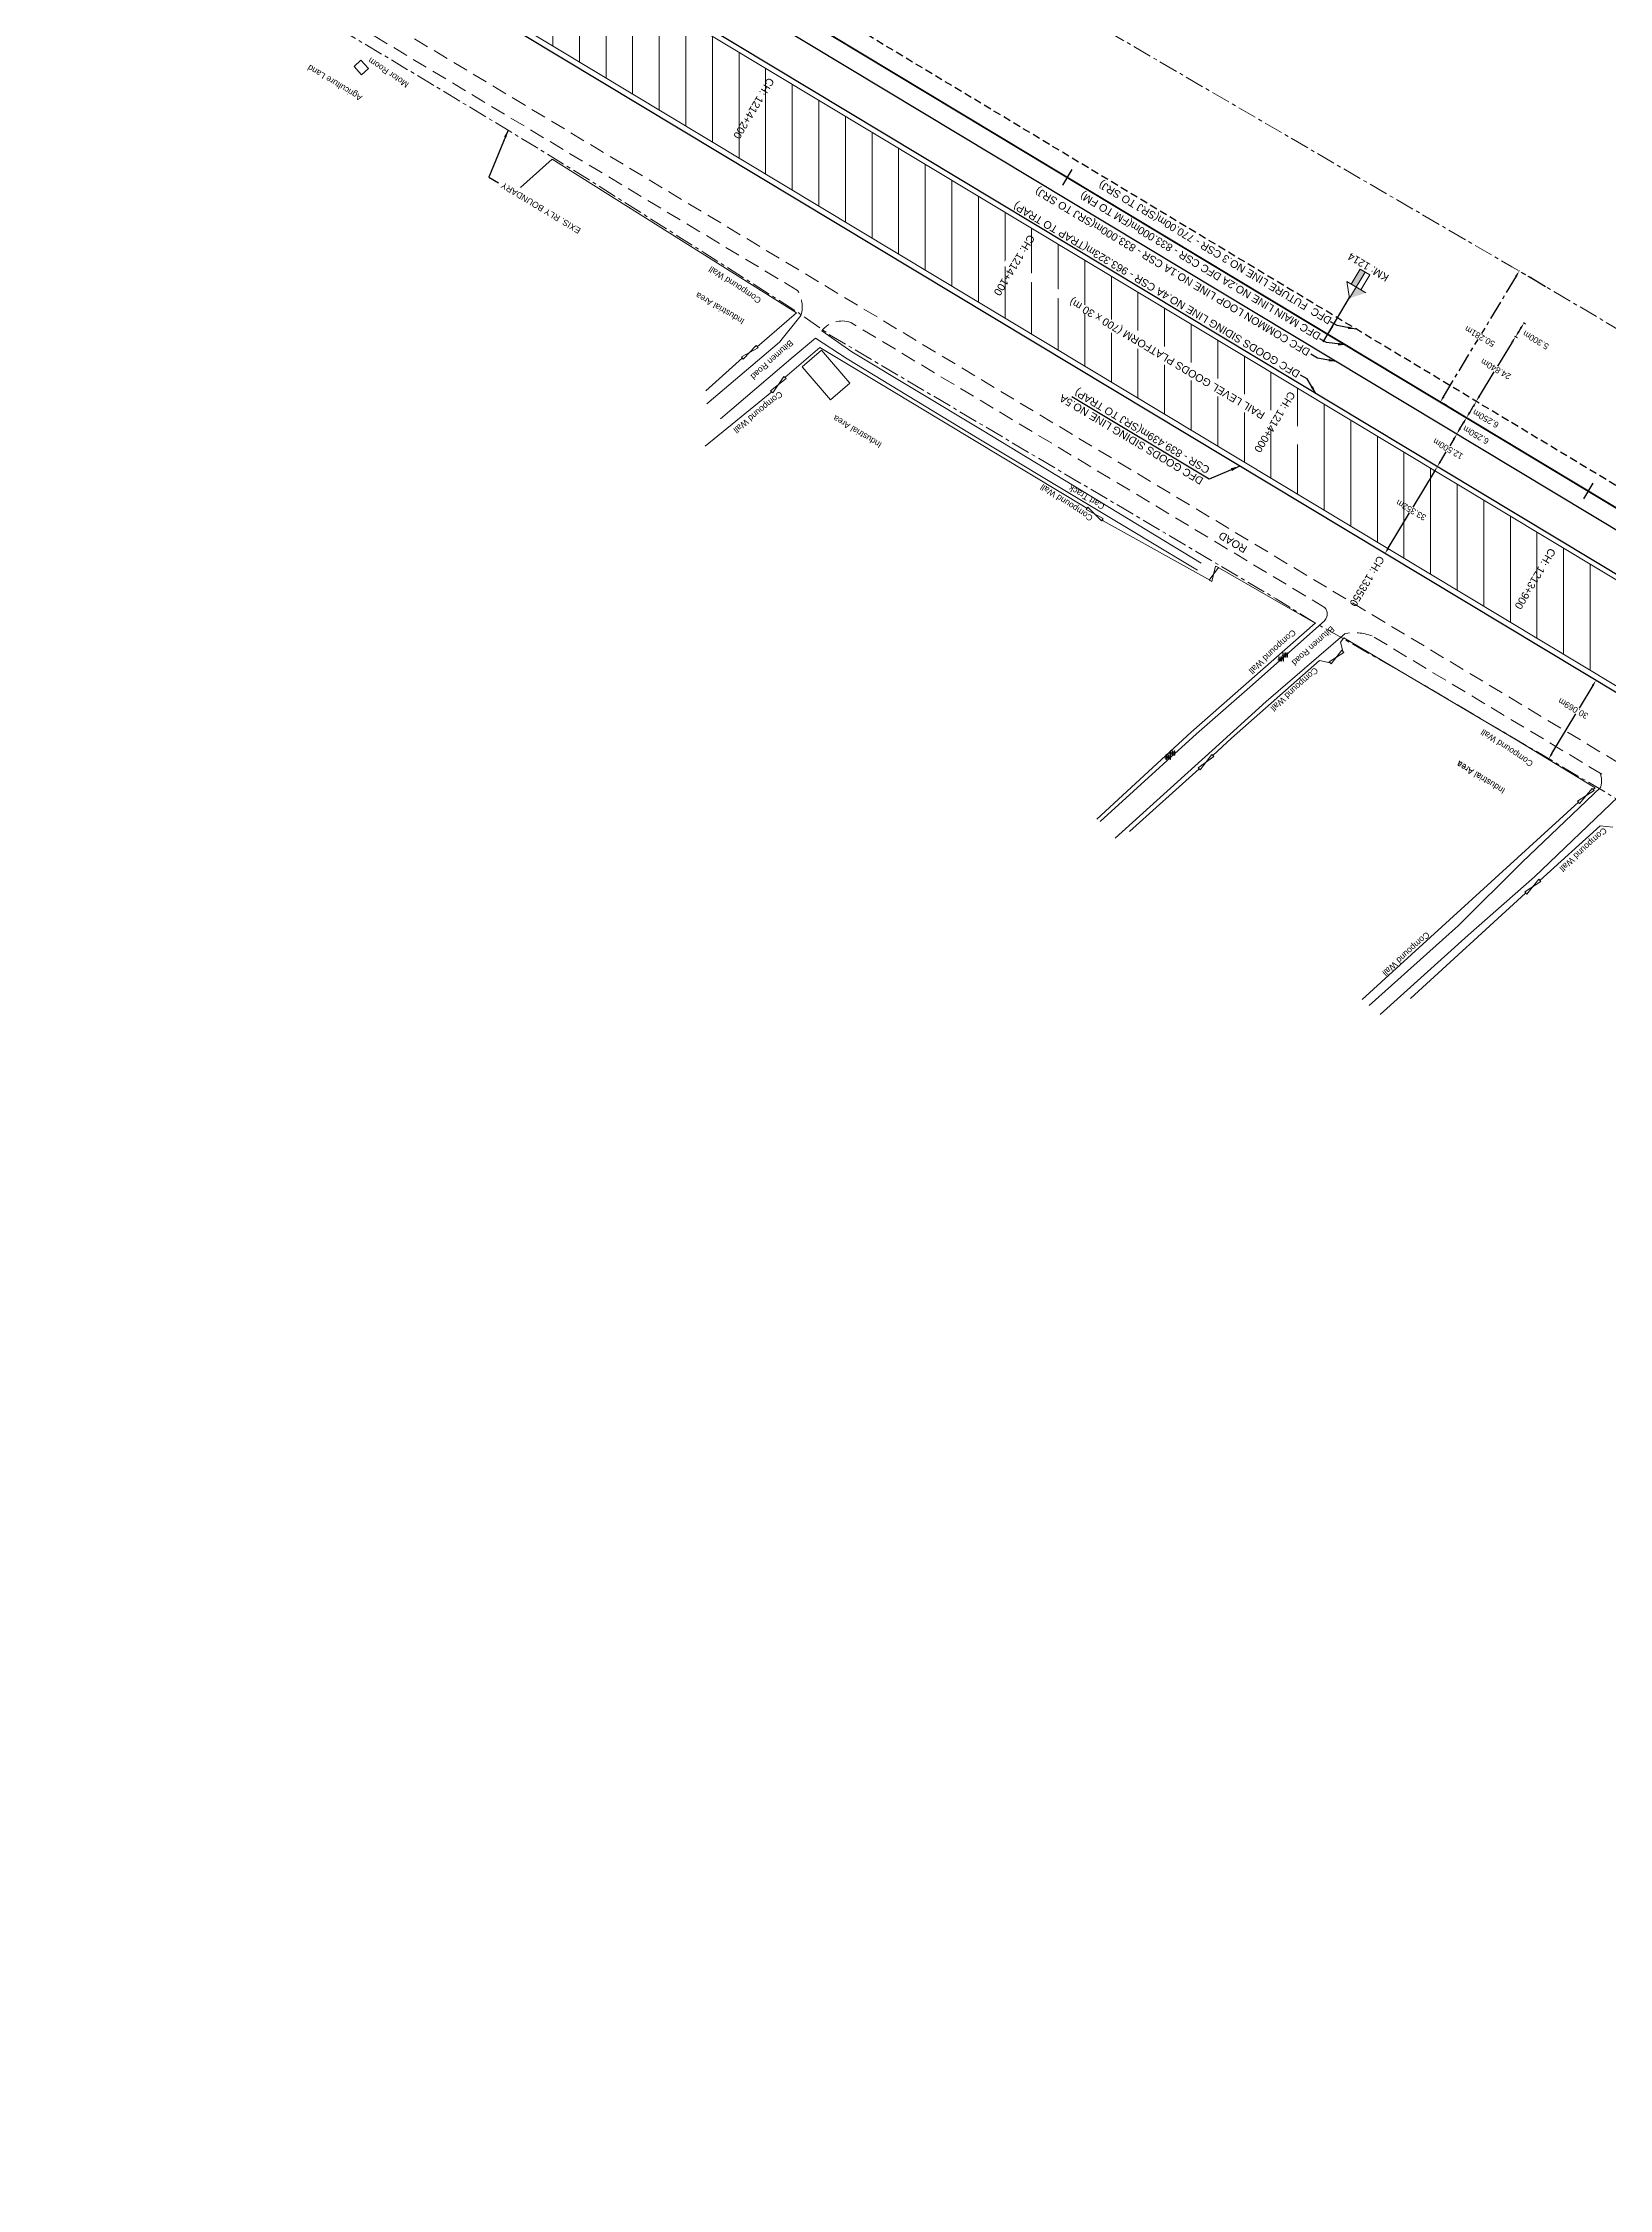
# Model space of a CAD drawing. Header units: metres. Extents: x 622835 to 629437, y 3390046 to 3394575.
# Drawn here: x 625335 to 625850, y 3392277 to 3392983 of the extents above; entities that cross this region are included whole.
import ezdxf
from ezdxf.enums import TextEntityAlignment as Align

# ---------------------------------------------------------------- set-up
doc = ezdxf.new("R2010")
doc.units = ezdxf.units.M
doc.header["$LTSCALE"] = 2
doc.header["$MEASUREMENT"] = 0
doc.header["$PDMODE"] = 35
doc.header["$PDSIZE"] = 5
for name, pattern in [('CENTER', [2, 1.25, -0.25, 0.25, -0.25]), ('CENTER2', [1.125, 0.75, -0.125, 0.125, -0.125]), ('DASHED', [0.75, 0.5, -0.25]), ('HIDDEN', [0.375, 0.25, -0.125])]:
    doc.linetypes.add(name, pattern=pattern)
doc.layers.get('Defpoints').update_dxf_attribs({"color": 5, "lineweight": 0})
for name, color, linetype, lineweight in [('Boundary Dim', 10, 'Continuous', 13), ('C-ALIG-DG-LINE', 1, 'CENTER2', 70), ('C-ALIG-LABL-DG', 1, 'Continuous', 25), ('Cart Track', 250, 'Continuous', 0), ('Commercial Building Pucca', 7, 'Continuous', 13), ('Commercial Building Semipucca', 7, 'Continuous', 13), ('Compound Wall', 7, 'Continuous', 13), ('Gate', 7, 'Continuous', 13), ('IR Cut & Connection', 190, 'Continuous', 0), ('Km post', 1, 'Continuous', 13), ('NEW MANDI GOBINDGARH PLATFORM', 1, 'Continuous', 0), ('NEW MANDI GOBINDPUR LOOP LINES', 1, 'Continuous', 0), ('Proposed Chainage', 10, 'Continuous', 0), ('PROPOSED DFCC TRACK', 1, 'Continuous', 0), ('RLY BOUNDARY', 32, 'CENTER', 0), ('Side Details', 7, 'Continuous', 13), ('Subroad Edge', 7, 'Continuous', 0), ('Text', 7, 'Continuous', 0), ('Transformer', 7, 'Continuous', 13)]:
    doc.layers.add(name, color=color, linetype=linetype, lineweight=lineweight)
doc.layers.add('Dimension', color=10, linetype='Continuous')
doc.layers.add('PROPOSED ROADS', color=10, linetype='DASHED')
doc.styles.add('ARIAL', font='arial.ttf')
doc.styles.get("Standard").update_dxf_attribs({"font": 'arial.ttf'})
doc.styles.add('Style-Arial', font='arial.ttf')
doc.dimstyles.new('ISO-25', dxfattribs={"dimtxt": 2.5, "dimasz": 2.5, "dimexe": 1.25, "dimexo": 0.625, "dimtad": 1, "dimdec": 3, "dimtxsty": 'Standard', "dimcen": 2.5, "dimadec": 0, "dimazin": 0, "dimtfac": 1, "dimtdec": 3, "dimtmove": 0, "dimatfit": 3, "dimfxl": 1, "dimarcsym": 0})
doc.dimstyles.get("Standard").update_dxf_attribs({"dimtxt": 2.5, "dimasz": 2.5, "dimexe": 0.18, "dimexo": 0.0625, "dimgap": 0.09, "dimtad": 0, "dimtih": 1, "dimtoh": 1, "dimdec": 3, "dimzin": 0, "dimdsep": 46, "dimtxsty": 'Standard', "dimcen": 0.09, "dimaunit": 1, "dimadec": 4, "dimazin": 0, "dimtfac": 1, "dimtdec": 3, "dimtofl": 0, "dimtmove": 0, "dimatfit": 3, "dimfxl": 1, "dimtolj": 1, "dimtzin": 0, "dimarcsym": 0})
doc.dimstyles.new('Standard$0', dxfattribs={"dimscale": 15, "dimtxt": 0.18, "dimasz": 0.18, "dimexe": 0.18, "dimexo": 0.0625, "dimgap": 0.09, "dimtad": 1, "dimtih": 1, "dimtoh": 1, "dimzin": 0, "dimdsep": 46, "dimtxsty": 'Standard', "dimcen": -0.09, "dimclrd": 256, "dimclre": 256, "dimclrt": 256, "dimadec": 0, "dimazin": 0, "dimtfac": 1, "dimtofl": 0, "dimtmove": 0, "dimatfit": 3, "dimfxl": 1, "dimtolj": 1, "dimtzin": 0, "dimlwd": -1, "dimlwe": -1, "dimarcsym": 0})

# ---------------------------------------------------------------- blocks, each defined once
blk = doc.blocks.new('*D559')
at = {"layer": 'Defpoints', "color": 0, "ltscale": 2.5, "transparency": 16777216}
for p in [(625793.59, 3392843.7), (625793.59, 3392843.7), (625776.38, 3392815.13)]:
    blk.add_point(p, dxfattribs=at)
at = {"layer": 'Dimension', "color": 0, "lineweight": -2, "ltscale": 2.5, "transparency": 16777216}
for p, q in [((625792.55, 3392841.99), (625785.56, 3392830.37)), ((625793.64, 3392843.67), (625793.74, 3392843.61)), ((625777.42, 3392816.84), (625784.41, 3392828.46)), ((625776.44, 3392815.09), (625776.54, 3392815.03))]:
    blk.add_line(p, q, dxfattribs=at)
at = {"layer": 'Dimension', "color": 0, "ltscale": 2.5, "transparency": 16777216}
for points in [[(625792.27, 3392842.16), (625792.84, 3392841.81), (625793.59, 3392843.7)], [(625777.13, 3392817.01), (625777.7, 3392816.67), (625776.38, 3392815.13)]]:
    blk.add_solid(points, dxfattribs=at)
at = {"layer": 'Dimension', "color": 0, "lineweight": 0, "ltscale": 2.5, "transparency": 16777216, "insert": (625784.98, 3392829.41), "char_height": 2, "attachment_point": 5, "rotation": 150}
blk.add_mtext('\\A1;33.352m', dxfattribs=at)
blk = doc.blocks.new('*D560')
at = {"layer": 'Defpoints', "color": 0, "ltscale": 2.5, "transparency": 16777216}
for p in [(625800.02, 3392854.42), (625800.03, 3392854.41), (625793.59, 3392843.7)]:
    blk.add_point(p, dxfattribs=at)
at = {"layer": 'Dimension', "color": 0, "lineweight": -2, "ltscale": 2.5, "transparency": 16777216}
for p, q in [((625799.98, 3392854.44), (625799.87, 3392854.51)), ((625794.61, 3392845.42), (625796.53, 3392848.61)), ((625798.99, 3392852.7), (625797.67, 3392850.52)), ((625793.53, 3392843.73), (625793.42, 3392843.8))]:
    blk.add_line(p, q, dxfattribs=at)
at = {"layer": 'Dimension', "color": 0, "ltscale": 2.5, "transparency": 16777216}
for points in [[(625798.7, 3392852.87), (625799.27, 3392852.53), (625800.02, 3392854.42)], [(625794.32, 3392845.59), (625794.89, 3392845.25), (625793.57, 3392843.71)]]:
    blk.add_solid(points, dxfattribs=at)
at = {"layer": 'Dimension', "color": 0, "lineweight": 0, "ltscale": 2.5, "transparency": 16777216, "insert": (625797.1, 3392849.57), "char_height": 2, "attachment_point": 5, "rotation": 150}
blk.add_mtext('\\A1;12.500m', dxfattribs=at)
blk = doc.blocks.new('*D561')
at = {"layer": 'Defpoints', "color": 0, "ltscale": 2.5, "transparency": 16777216}
for p in [(625803.2, 3392859.8), (625800.03, 3392854.41), (625803.26, 3392859.76)]:
    blk.add_point(p, dxfattribs=at)
at = {"layer": 'Dimension', "color": 0, "lineweight": -2, "ltscale": 2.5, "transparency": 16777216}
for p, q in [((625803.2, 3392859.8), (625803.04, 3392859.89)), ((625799.98, 3392854.44), (625799.82, 3392854.54)), ((625801.01, 3392856.16), (625802.17, 3392858.09))]:
    blk.add_line(p, q, dxfattribs=at)
at = {"layer": 'Dimension', "color": 0, "ltscale": 2.5, "transparency": 16777216}
for points in [[(625801.88, 3392858.26), (625802.45, 3392857.91), (625803.2, 3392859.8)], [(625800.72, 3392856.33), (625801.29, 3392855.99), (625799.98, 3392854.44)]]:
    blk.add_solid(points, dxfattribs=at)
at = {"layer": 'Dimension', "color": 0, "lineweight": 0, "ltscale": 2.5, "transparency": 16777216, "insert": (625806.28, 3392854.12), "char_height": 2, "attachment_point": 5, "rotation": 150}
blk.add_mtext('\\A1;6.250m', dxfattribs=at)
blk = doc.blocks.new('GT')
at = {"layer": 'Gate', "lineweight": 0}
for p, q in [((-0.5, -0.5), (-0.5, 0.5)), ((-0.5, 0.5), (0.5, -0.5)), ((0.5, 0.5), (0.5, -0.5))]:
    blk.add_line(p, q, dxfattribs=at)
at = {"layer": 'Gate', "lineweight": 0, "flags": 128}
blk.add_lwpolyline([(0.5, 0.5), (-0.5, -0.5)], dxfattribs=at)
blk = doc.blocks.new('TRF')
at = {"lineweight": 0, "extrusion": (0, 0, -1)}
blk.add_hatch(color=256, dxfattribs=at).paths.add_polyline_path([(0.18, -0.39), (-0.98, 0.09), (-0.22, -0.04), (-0.38, 0.42), (0.98, -0.29), (-0.02, 0.04)])
at = {"lineweight": 0}
for p, q in [((-0.69, 0.72), (-0.69, -0.72)), ((-0.52, 0.72), (-0.69, 0.72)), ((-0.52, -0.72), (-0.52, 0.72)), ((0, 0.72), (0, -0.72)), ((0.17, 0.72), (0, 0.72)), ((0.17, -0.72), (0.17, 0.72)), ((0.7, 0.72), (0.7, -0.72)), ((0.87, 0.72), (0.7, 0.72)), ((0.87, -0.72), (0.87, 0.72)), ((-0.69, -0.72), (-0.52, -0.72)), ((0, -0.72), (0.17, -0.72)), ((0.7, -0.72), (0.87, -0.72))]:
    blk.add_line(p, q, dxfattribs=at)
at = {"lineweight": 0, "flags": 128}
blk.add_lwpolyline([(0.22, -0.04), (0.38, 0.42), (-0.98, -0.29), (0.02, 0.04), (-0.18, -0.39), (0.98, 0.09), (0.22, -0.04)], close=True, dxfattribs=at)
blk = doc.blocks.new('*D576')
at = {"layer": 'Boundary Dim', "color": 0, "lineweight": -2, "transparency": 16777216}
for p, q in [((625844.72, 3392771.66), (625840.27, 3392764.26)), ((625846.21, 3392773.1), (625845.59, 3392773.47)), ((625831.28, 3392749.32), (625839.12, 3392762.35)), ((625830.71, 3392747.33), (625830.1, 3392747.7))]:
    blk.add_line(p, q, dxfattribs=at)
at = {"layer": 'Boundary Dim', "color": 0, "transparency": 16777216}
for points in [[(625844.43, 3392771.83), (625845, 3392771.49), (625845.75, 3392773.37)], [(625831, 3392749.49), (625831.57, 3392749.15), (625830.25, 3392747.6)]]:
    blk.add_solid(points, dxfattribs=at)
at = {"layer": 'Defpoints', "color": 0, "transparency": 16777216}
for p in [(625846.26, 3392773.06), (625830.25, 3392747.6), (625830.77, 3392747.3)]:
    blk.add_point(p, dxfattribs=at)
at = {"layer": 'Boundary Dim', "color": 0, "transparency": 16777216, "insert": (625838.27, 3392764.13), "char_height": 2, "attachment_point": 5, "rotation": 150}
blk.add_mtext('\\A1;30.069m', dxfattribs=at)
blk = doc.blocks.new('*D604')
at = {"layer": 'Defpoints', "color": 0, "ltscale": 2.5, "transparency": 16777216}
for p in [(625820.52, 3392908.06), (625829.19, 3392902.84), (625803.26, 3392859.76)]:
    blk.add_point(p, dxfattribs=at)
at = {"layer": 'RLY BOUNDARY', "color": 0, "lineweight": -2, "ltscale": 2.5, "transparency": 16777216}
for p, q in [((625819.49, 3392906.34), (625808.13, 3392887.47)), ((625829.13, 3392902.88), (625820.37, 3392908.15)), ((625795.62, 3392866.69), (625806.98, 3392885.57)), ((625803.2, 3392859.8), (625794.44, 3392865.07))]:
    blk.add_line(p, q, dxfattribs=at)
at = {"layer": 'RLY BOUNDARY', "color": 0, "ltscale": 2.5, "transparency": 16777216}
for points in [[(625819.21, 3392906.52), (625819.78, 3392906.17), (625820.52, 3392908.06)], [(625795.34, 3392866.87), (625795.91, 3392866.52), (625794.59, 3392864.98)]]:
    blk.add_solid(points, dxfattribs=at)
at = {"layer": 'RLY BOUNDARY', "color": 0, "lineweight": 0, "ltscale": 2.5, "transparency": 16777216, "insert": (625807.56, 3392886.52), "char_height": 2, "attachment_point": 5, "rotation": 150}
blk.add_mtext('\\A1;50.281m', dxfattribs=at)
blk = doc.blocks.new('*D479')
at = {"layer": 'Defpoints', "color": 0, "ltscale": 2.5, "transparency": 16777216}
for p in [(625822.06, 3392890.92), (625822.69, 3392890.54), (625819.96, 3392886)]:
    blk.add_point(p, dxfattribs=at)
at = {"layer": 'Dimension', "color": 0, "lineweight": -2, "ltscale": 2.5, "transparency": 16777216}
for p, q in [((625820.36, 3392888.09), (625821.03, 3392889.21)), ((625822.64, 3392890.57), (625821.9, 3392891.01)), ((625819.91, 3392886.03), (625819.17, 3392886.47))]:
    blk.add_line(p, q, dxfattribs=at)
at = {"layer": 'Dimension', "color": 0, "ltscale": 2.5, "transparency": 16777216}
for points in [[(625820.64, 3392887.92), (625820.07, 3392888.26), (625819.33, 3392886.38)], [(625821.31, 3392889.03), (625820.74, 3392889.38), (625822.06, 3392890.92)]]:
    blk.add_solid(points, dxfattribs=at)
at = {"layer": 'Dimension', "color": 0, "lineweight": 0, "ltscale": 2.5, "transparency": 16777216, "insert": (625825.98, 3392885.34), "char_height": 2, "attachment_point": 5, "rotation": 149.1236}
blk.add_mtext('\\A1;5.300m', dxfattribs=at)
blk = doc.blocks.new('*D544')
at = {"layer": 'Defpoints', "color": 0, "ltscale": 2.5, "transparency": 16777216}
for p in [(625819.27, 3392886.41), (625819.33, 3392886.38), (625806.43, 3392865.15)]:
    blk.add_point(p, dxfattribs=at)
at = {"layer": 'Dimension', "color": 0, "lineweight": -2, "ltscale": 2.5, "transparency": 16777216}
for p, q in [((625818.23, 3392884.7), (625813.4, 3392876.75)), ((625819.27, 3392886.41), (625819.12, 3392886.51)), ((625807.41, 3392866.89), (625812.24, 3392874.85)), ((625806.38, 3392865.18), (625806.22, 3392865.28))]:
    blk.add_line(p, q, dxfattribs=at)
at = {"layer": 'Dimension', "color": 0, "ltscale": 2.5, "transparency": 16777216}
for points in [[(625818.52, 3392884.53), (625817.95, 3392884.88), (625819.27, 3392886.41)], [(625807.7, 3392866.72), (625807.13, 3392867.07), (625806.37, 3392865.18)]]:
    blk.add_solid(points, dxfattribs=at)
at = {"layer": 'Dimension', "color": 0, "lineweight": 0, "ltscale": 2.5, "transparency": 16777216, "insert": (625812.82, 3392875.8), "char_height": 2, "attachment_point": 5, "rotation": 150.1236}
blk.add_mtext('\\A1;24.840m', dxfattribs=at)
blk = doc.blocks.new('*D511')
at = {"layer": 'Defpoints', "color": 0, "ltscale": 2.5, "transparency": 16777216}
for p in [(625806.42, 3392865.16), (625806.48, 3392865.12), (625803.26, 3392859.77)]:
    blk.add_point(p, dxfattribs=at)
at = {"layer": 'Dimension', "color": 0, "lineweight": -2, "ltscale": 2.5, "transparency": 16777216}
for p, q in [((625803.2, 3392859.8), (625803.05, 3392859.89)), ((625804.23, 3392861.51), (625805.39, 3392863.44)), ((625806.43, 3392865.15), (625806.27, 3392865.25))]:
    blk.add_line(p, q, dxfattribs=at)
at = {"layer": 'Dimension', "color": 0, "ltscale": 2.5, "transparency": 16777216}
for points in [[(625803.95, 3392861.69), (625804.52, 3392861.34), (625803.2, 3392859.8)], [(625805.11, 3392863.61), (625805.68, 3392863.27), (625806.42, 3392865.16)]]:
    blk.add_solid(points, dxfattribs=at)
at = {"layer": 'Dimension', "color": 0, "lineweight": 0, "ltscale": 2.5, "transparency": 16777216, "insert": (625809.51, 3392859.47), "char_height": 2, "attachment_point": 5, "rotation": 150}
blk.add_mtext('\\A1;6.250m', dxfattribs=at)
blk = doc.blocks.new('KM Post')
at = {"layer": 'Km post', "lineweight": 13}
h = blk.add_hatch(color=256, dxfattribs=at)
h.paths.add_polyline_path([(-0.11, -9.66), (1.51, -9.66), (1.51, -4.55), (-0.11, -4.55)])
h.paths.add_polyline_path([(-0.11, -4.55), (-0.11, -0.76), (-3.47, -4.55)])
for p, q in [((3.01, -4.55), (-3.47, -4.55)), ((-0.11, -9.66), (-0.11, -0.76)), ((3.01, -4.55), (-0.11, -0.76))]:
    blk.add_line(p, q, dxfattribs=at)
blk.add_lwpolyline([(1.51, -4.55), (1.51, -9.66), (-1.74, -9.66), (-1.74, -4.55)], dxfattribs=at)
blk = doc.blocks.new('Tick Hor')
blk.add_lwpolyline([(-0.5, 0), (0.5, 0)])

msp = doc.modelspace()

# ---------------------------------------------------------------- hatches: boundary and pattern name
at = {"layer": 'NEW MANDI GOBINDGARH PLATFORM', "lineweight": 0}
h = msp.add_hatch(dxfattribs=at)
h.set_pattern_fill('ANSI31', color=1, scale=70, angle=45)
h.set_pattern_definition([(90, (0.109, 0.182), (-8.75, 2e-15), [])])
h.paths.add_polyline_path([(625368.5901, 3393097.4626), (625353.3059, 3393072.0769), (625952.9942, 3392711.0185), (625968.4598, 3392736.7107)])
h.paths.add_polyline_path([(625406.1292, 3393053.4746), (625402.3093, 3393050.0816), (625401.3288, 3393045.436)], flags=16)
h.paths.add_polyline_path([(625888.8093, 3392775.4816), (625871.1516, 3392789.5173), (625902.3093, 3392764.6816)], flags=16)
h.paths.add_polyline_path([(625753.7093, 3392853.3816), (625686.9093, 3392893.3816), (625684.9093, 3392888.5816), (625751.7093, 3392848.5816)], flags=16)

# ---------------------------------------------------------------- linework, layer by layer
at = {"layer": 'C-ALIG-LABL-DG', "color": 1, "linetype": 'Continuous', "lineweight": 25}
msp.add_line((625757.52, 3392887.2971), (625764.7402, 3392899.2917), dxfattribs=at)
at = {"layer": 'Cart Track', "lineweight": 13, "flags": 128}
for points in [[(625553.3203, 3392864.3393), (625577.188, 3392884.6782), (625584.2549, 3392893.4904)], [(625591.0582, 3392888.3239), (625601.0042, 3392881.4474), (625643.8777, 3392855.6926), (625715.8804, 3392811.9463)], [(625714.6545, 3392809.6522), (625642.2041, 3392853.1445), (625599.4532, 3392879.2103), (625589.0027, 3392885.9412), (625581.6266, 3392879.8419), (625557.7874, 3392859.4248)]]:
    msp.add_lwpolyline(points, dxfattribs=at)
at = {"layer": 'Commercial Building Pucca'}
msp.add_3dface([(625437.2067, 3392975.3575), (625439.4989, 3392977.4617), (625442.0244, 3392974.7184), (625439.704, 3392972.5884)], dxfattribs=at)
msp.add_3dface([(625437.2067, 3392975.3575), (625439.4989, 3392977.4617), (625442.0244, 3392974.7184), (625439.704, 3392972.5884)], dxfattribs=at)
at = {"layer": 'Commercial Building Semipucca'}
msp.add_3dface([(625584.6329, 3392876.5404), (625591.0107, 3392882.0534), (625600.3444, 3392871.2021), (625593.9655, 3392865.6882)], dxfattribs=at)
at = {"layer": 'Compound Wall', "lineweight": 20, "flags": 128}
for points in [[(625569.8531, 3392883.1588), (625582.7361, 3392894.2765), (625502.3531, 3392944.8376), (625491.9304, 3392935.4816)], [(625590.4557, 3392882.886), (625578.9569, 3392873.063)], [(625590.4557, 3392882.886), (625612.9645, 3392869.3616)], [(625552.9556, 3392868.5869), (625564.9681, 3392879.4508)], [(625574.6126, 3392868.3303), (625552.6758, 3392850.4231)], [(625678.3371, 3392830.0263), (625612.9645, 3392869.3616)], [(625718.9339, 3392806.2038), (625683.6957, 3392825.9247), (625683.3619, 3392826.2147)], [(625681.5939, 3392727.7317), (625706.9861, 3392751.2495), (625712.5861, 3392756.4004), (625753.4196, 3392792.1848), (625721.1316, 3392810.7106)], [(625844.8743, 3392737.484), (625845.4529, 3392738.084), (625819.7552, 3392753.7), (625762.8744, 3392787.4284), (625761.753, 3392785.9214), (625762.5253, 3392782.9849)], [(625758.3245, 3392779.1547), (625754.8164, 3392779.9044), (625725.8442, 3392754.3345), (625719.7217, 3392748.6792)], [(625715.2233, 3392744.307), (625692.28, 3392723.6896)], [(625768.8088, 3392668.433), (625840.0619, 3392733.2935)], [(625827.3066, 3392707.5837), (625827.3104, 3392707.5821), (625847.1283, 3392725.5101), (625851.3292, 3392725.0829), (625851.3407, 3392725.0944)], [(625784.747, 3392668.784), (625822.6426, 3392703.4241)]]:
    msp.add_lwpolyline(points, dxfattribs=at)
at = {"layer": 'Compound Wall', "flags": 128}
for points in [[(625569.8531, 3392883.1588), (625582.7361, 3392894.2765), (625502.3531, 3392944.8376), (625491.9304, 3392935.4816)], [(625590.4557, 3392882.886), (625578.9569, 3392873.063)], [(625590.4557, 3392882.886), (625612.9645, 3392869.3616)], [(625552.9556, 3392868.5869), (625564.9681, 3392879.4508)], [(625574.6126, 3392868.3303), (625552.6758, 3392850.4231)], [(625718.9339, 3392806.2038), (625683.6957, 3392825.9247), (625683.3619, 3392826.2147)], [(625681.5939, 3392727.7317), (625706.9861, 3392751.2495), (625712.5861, 3392756.4004), (625753.4196, 3392792.1848), (625721.1316, 3392810.7106)], [(625844.8743, 3392737.484), (625845.4529, 3392738.084), (625819.7552, 3392753.7), (625762.8744, 3392787.4284), (625761.753, 3392785.9214), (625762.5253, 3392782.9849)], [(625758.3245, 3392779.1547), (625754.8164, 3392779.9044), (625725.8442, 3392754.3345), (625719.7217, 3392748.6792)], [(625715.2233, 3392744.307), (625692.28, 3392723.6896)], [(625768.8088, 3392668.433), (625840.0619, 3392733.2935)], [(625827.3066, 3392707.5837), (625827.3104, 3392707.5821), (625847.1283, 3392725.5101), (625851.3292, 3392725.0829), (625851.3407, 3392725.0944)], [(625784.747, 3392668.784), (625822.6426, 3392703.4241)]]:
    msp.add_lwpolyline(points, dxfattribs=at)
at = {"layer": 'NEW MANDI GOBINDGARH PLATFORM', "color": 1, "linetype": 'Continuous', "lineweight": 20, "flags": 128}
msp.add_lwpolyline([(625952.9942, 3392711.0185), (625353.3059, 3393072.0769), (625368.5975, 3393097.475), (625968.4598, 3392736.7107), (625952.9942, 3392711.0185)], dxfattribs=at)
at = {"layer": 'NEW MANDI GOBINDPUR LOOP LINES', "linetype": 'Continuous', "lineweight": 25, "flags": 128}
msp.add_lwpolyline([(626248.0671, 3392584.7126), (625330.2603, 3393137.191), (625297.2754, 3393157.0464), (625293.6707, 3393159.2018)], dxfattribs=at)
at = {"layer": 'PROPOSED ROADS', "color": 1, "linetype": 'DASHED', "lineweight": 13, "ltscale": 5, "flags": 128}
msp.add_lwpolyline([(625583.1202, 3392901.6604), (625160.5713, 3393155.7654, -0.02021939), (625150.2375, 3393162.5632), (625132.1349, 3393175.5494, 0.02083183), (625118.4156, 3393184.5502), (625088.6519, 3393202.3499, 0.01788486), (625076.3096, 3393209.144), (625055.1363, 3393219.8312, -0.01887974), (625041.7257, 3393227.2481), (624868.973, 3393331.4952), (624821.6454, 3393359.465), (624800.1298, 3393372.2082), (624730.5341, 3393411.6851), (624686.1886, 3393437.8841, 0.03424961), (624674.3256, 3393443.8379), (624662.4907, 3393448.7954, -0.03097295), (624585.608, 3393486.7533), (624519.303, 3393524.7637), (624461.078, 3393558.8804, 0.01358577), (624442.1779, 3393569.2756), (624342.4339, 3393620.6571)], format="xyb", dxfattribs=at)
msp.add_lwpolyline([(625847.7485, 3392742.5229), (625771.605, 3392788.3128)], dxfattribs=at)
at = {"layer": 'PROPOSED ROADS', "color": 1, "linetype": 'DASHED', "lineweight": 13, "ltscale": 5}
for centre, radius, start, end in [((625574.2094, 3392896.2291), 10.4356, 345.4443535, 31.3631296), ((625597.7701, 3392883.0927), 8.5238, 70.1546271, 141.5523042), ((625754.2565, 3392795.2426), 3.1072, 316.56289, 44.0174522), ((625766.2314, 3392772.1522), 16.9121, 69.6702011, 100.9936382), ((625840.5755, 3392740.3681), 7.0326, 339.4848219, 20.9987685)]:
    msp.add_arc(centre, radius, start, end, dxfattribs=at)
at = {"layer": 'RLY BOUNDARY', "lineweight": 20, "ltscale": 2.5, "flags": 128}
msp.add_lwpolyline([(627892.3746, 3391590.8464), (627853.8026, 3391614.8633), (627807.8709, 3391643.3648), (627763.2098, 3391671.1424), (627729.391, 3391692.3162), (627635.8822, 3391750.6784), (627660.1446, 3391809.2203), (627519.5568, 3391891.152), (627476.8389, 3391915.865), (627434.3844, 3391942.69), (627307.5279, 3392026.3119), (627306.7829, 3392026.5061), (627267.353, 3392052.7992), (627223.9736, 3392078.9893), (627097.3461, 3392148.2433), (627064.2509, 3392171.6214), (627020.7361, 3392194.4307), (626980.8782, 3392219.8528), (626937.972, 3392245.713), (626894.59, 3392272.359), (626851.325, 3392298.078), (626765.656, 3392350.035), (626720.72, 3392377.008), (626678.274, 3392402.82), (626638.354, 3392427.704), (626595.176, 3392453.388), (626546.2585, 3392482.4138), (626502.9741, 3392507.8519), (626457.1589, 3392535.47), (626370.2027, 3392585.4762), (626329.4837, 3392607.8197), (626276.63, 3392641.1068), (626248.5163, 3392659.2277), (626219.5479, 3392680.9715), (626152.643, 3392718.511), (626109.5867, 3392744.8943), (626057.9239, 3392775.41), (626021.0374, 3392796.8242), (625904.8086, 3392858.5418), (625861.3055, 3392884.0038), (625818.1177, 3392909.4437), (625699.839, 3392978.326), (625656.064, 3393004.068), (625614.356, 3393028.385), (625543.556, 3393070.031), (625500.6769, 3393095.2405), (625461.769, 3393118.43), (625418.978, 3393143.909), (625375.919, 3393169.091), (625289.4128, 3393220.1398), (625283.3377, 3393209.9857), (625180.1642, 3393272.0512), (624950.6342, 3393412.922), (624924.3694, 3393369.1236), (624924.3694, 3393369.1236)], dxfattribs=at)
at = {"layer": 'Subroad Edge', "lineweight": 15, "flags": 128}
for points in [[(625756.5239, 3392793.1389), (625732.8239, 3392771.9496), (625714.3774, 3392755.7674), (625682.6186, 3392726.9545)], [(625763.2327, 3392788.8485), (625737.2949, 3392766.4347), (625719.5476, 3392750.306), (625687.5897, 3392721.4488)], [(625771.1225, 3392666.4585), (625800.5502, 3392692.7222), (625821.5358, 3392713.5409), (625847.3428, 3392738.2223)], [(625853.1264, 3392735.066), (625825.5803, 3392708.7195), (625803.7437, 3392689.5275), (625774.7969, 3392663.5096)]]:
    msp.add_lwpolyline(points, dxfattribs=at)

# ---------------------------------------------------------------- block references
at = {"layer": 'C-ALIG-LABL-DG', "color": 1, "linetype": 'Continuous', "lineweight": 25}
for name, p, xscale, yscale, zscale, rotation in [('Tick Hor', (625671.8446, 3392938.8695), 6, 6, 6, 238.9541622295999), ('KM Post', (625764.1266, 3392898.4574), 1.123726034911932, 1.123726034911932, 1.123726034911932, 149.126), ('Tick Hor', (625757.52, 3392887.2971), 6, 6, 6, 238.9541622295999), ('Tick Hor', (625843.1955, 3392835.7247), 6, 6, 6, 238.9541622295999)]:
    msp.add_blockref(name, p, dxfattribs=dict(at, xscale=xscale, yscale=yscale, zscale=zscale, rotation=rotation))
at = {"layer": 'Gate'}
for p, xscale, yscale, zscale, rotation in [((625567.4106, 3392881.3048), 6.132902666901885, 0.9997814889063974, 2.476199216467282, 37.27582232819728), ((625567.4106, 3392881.3048), 6.132902666901885, 0.9997814889063974, 2.476199216467282, 37.27582232819728), ((625576.7847, 3392870.6967), 6.42426110103069, 0.9997814889063973, 2.534335677985833, 47.27582232910665), ((625576.7847, 3392870.6967), 6.42426110103069, 0.9997814889063973, 2.534335677985833, 47.27582232910665), ((625680.8495, 3392828.1205), 6.306882191656523, 0.9997814889063974, 2.511076276804749, 143.2758223305446), ((625680.8495, 3392828.1205), 6.306882191656523, 0.9997814889063974, 2.511076276804749, 143.2758223305446), ((625720.0259, 3392808.4158), 5.114895484208136, 0.9997814889063974, 2.26136636191534, 65.275822329253), ((625720.0259, 3392808.4158), 5.114895484208136, 0.9997814889063974, 2.26136636191534, 65.275822329253), ((625760.4249, 3392781.0698), 5.684789547881779, 0.9997814889063976, 2.384019160640444, 42.27582233100878), ((625760.4249, 3392781.0698), 5.684789547881779, 0.9997814889063976, 2.384019160640444, 42.27582233100878), ((625717.4725, 3392746.4931), 6.273075633123272, 0.9997814889063973, 2.504337217011005, 44.27582232912107), ((625717.4725, 3392746.4931), 6.273075633123272, 0.9997814889063973, 2.504337217011005, 44.27582232912107), ((625842.4681, 3392735.3888), 6.381160707511218, 0.9997814889063974, 2.525819936794103, 41.27582232996904), ((625842.4681, 3392735.3888), 6.381160707511218, 0.9997814889063974, 2.525819936794103, 41.27582232996904), ((625824.9687, 3392705.5084), 6.240532103168559, 0.9997814889063973, 2.497832756145622, 42.27582232936411), ((625824.9687, 3392705.5084), 6.240532103168559, 0.9997814889063973, 2.497832756145622, 42.27582232936411)]:
    msp.add_blockref('GT', p, dxfattribs=dict(at, xscale=xscale, yscale=yscale, zscale=zscale, rotation=rotation))
at = {"layer": 'Transformer'}
for p in [(625743.4242, 3392781.7446), (625742.1277, 3392780.4608), (625704.968, 3392748.1242), (625706.3349, 3392749.4913)]:
    msp.add_blockref('TRF', p, dxfattribs=at)

# ---------------------------------------------------------------- texts
at = {"layer": 'C-ALIG-LABL-DG', "color": 1, "lineweight": 25, "style": 'ARIAL'}
for s, rotation, p in [('CH: 1214+200', 239.123596, (625573.4633, 3392971.8867)), ('KM: 1214', 148.9541622, (625777.9235, 3392906.5546)), ('CH: 1213+900', 238.9541622, (625830.5494, 3392817.1382))]:
    msp.add_text(s, height=2.5, rotation=rotation, dxfattribs=at).set_placement(p)
at = {"layer": 'NEW MANDI GOBINDPUR LOOP LINES', "color": 1, "linetype": 'Continuous', "lineweight": 13, "style": 'Style-Arial'}
for s, p in [('DFC GOODS SIDING LINE NO.4A CSR - 963.323m(TRAP TO TRAP)', (625654.3977, 3392929.7767)), ('ROAD', (625721.9665, 3392821.3826, -1778.104))]:
    msp.add_text(s, height=2.5, rotation=149.1560046, dxfattribs=at).set_placement(p, align=Align.MIDDLE_RIGHT)
at = {"layer": 'NEW MANDI GOBINDPUR LOOP LINES', "linetype": 'Continuous', "lineweight": 13, "style": 'Style-Arial'}
for s, p in [('DFC COMMON LOOP LINE NO.1A CSR - 833.000m(SRJ TO SRJ)', (625661.5592, 3392934.6754)), ('DFC MAIN LINE NO.2A DFC CSR - 833.000m(FM TO FM)', (625676.3557, 3392933.164))]:
    msp.add_text(s, height=2.5, rotation=149.1560046, dxfattribs=at).set_placement(p, align=Align.MIDDLE_RIGHT)
at = {"layer": 'Proposed Chainage', "color": 1, "lineweight": 0, "insert": (625775.2591, 3392813.9857), "char_height": 2.5, "attachment_point": 4, "rotation": 238.9539489, "line_spacing_factor": 0.6, "style": 'Style-Arial'}
msp.add_mtext('CH: 133550', dxfattribs=at)
at = {"layer": 'RLY BOUNDARY', "ltscale": 2.5}
msp.add_text('EXIS. RLY BOUNDARY', height=2, rotation=149, dxfattribs=at).set_placement((625512.0288, 3392921.9079))
at = {"layer": 'Side Details', "color": 0}
for s, p in [('Agriculture Land', (625440.1183, 3392965.5599)), ('Industrial Area', (625611.0371, 3392851.4292)), ('Industrial Area', (625816.1227, 3392737.6532))]:
    msp.add_text(s, height=2, rotation=149, dxfattribs=at).set_placement(p)
at = {"layer": 'Subroad Edge', "style": 'ARIAL'}
for s, rotation, p in [('Bitumen Road', 222.081423, (625580.6138, 3392885.517)), ('Cart Track', 150.0207545, (625684.3447, 3392831.1808)), ('Bitumen Road', 222.081423, (625758.6511, 3392791.4172))]:
    msp.add_text(s, height=2, rotation=rotation, dxfattribs=at).set_placement(p)
at = {"layer": 'Text'}
for s, rotation, p in [('Motor Room', 146.0704179, (625455.4387, 3392969.8334)), ('Compound Wall', 146.8254796, (625571.3872, 3392898.884)), ('Industrial Area', 149.5638951, (625565.8524, 3392892.0677)), ('Compound Wall', 219.2251582, (625577.1895, 3392868.6581)), ('Compound Wall', 222.7566271, (625745.9629, 3392790.284)), ('Compound Wall', 222.0998897, (625753.2643, 3392777.8234)), ('Compound Wall', 146.3564878, (625825.3162, 3392746.4744)), ('Industrial Area', 148.5503008, (625816.1227, 3392737.6532)), ('Compound Wall', 222.4302678, (625848.2606, 3392725.1542))]:
    msp.add_text(s, height=2, rotation=rotation, dxfattribs=at).set_placement(p)
at = {"layer": 'Text', "style": 'ARIAL'}
for s, rotation, p in [('Compound Wall', 146.8254796, (625571.3872, 3392898.884)), ('Industrial Area', 149.5638951, (625565.8524, 3392892.0677)), ('Compound Wall', 219.2251582, (625577.1895, 3392868.6581)), ('Compound Wall', 222.7566271, (625745.9629, 3392790.284)), ('Compound Wall', 222.0998897, (625753.2643, 3392777.8234)), ('Compound Wall', 146.3564878, (625825.3162, 3392746.4744)), ('Compound Wall', 222.4302678, (625848.2606, 3392725.1542))]:
    msp.add_text(s, height=2, rotation=rotation, dxfattribs=at).set_placement(p)
at = {"layer": 'Text', "insert": (625791.3106, 3392689.3657), "char_height": 2, "width": 20.522969, "attachment_point": 1, "rotation": 222.4302678, "style": 'ARIAL'}
msp.add_mtext('Compound Wall', dxfattribs=at)

# ---------------------------------------------------------------- dimensions: what is measured, and where the dimension line sits
at = {"layer": 'Boundary Dim'}
dim = msp.add_linear_dim(base=(625830.253, 3392747.6032), p1=(625846.2591, 3392773.0646), p2=(625830.765, 3392747.2954), angle=238.9830545, dimstyle='Standard', override={"dimtxt": 2, "dimasz": 2, "dimdsep": 0, "dimpost": 'm', "dimtmove": 2}, dxfattribs=at)
dim.commit()
dim.dimension.update_dxf_attribs({"geometry": '*D576', "text_midpoint": (625838.269, 3392764.1309), "dimtype": 129, "text_rotation": 150})
at = {"layer": 'Dimension', "lineweight": 0, "ltscale": 2.5}
dim = msp.add_linear_dim(base=(625822.0588, 3392890.9197), p1=(625819.9595, 3392885.9972), p2=(625822.6929, 3392890.538), angle=58.9539489, dimstyle='Standard', override={"dimtxt": 2, "dimasz": 2, "dimpost": 'm', "dimtmove": 2}, dxfattribs=at)
dim.commit()
dim.dimension.update_dxf_attribs({"geometry": '*D479', "text_midpoint": (625825.9832, 3392885.3407), "dimtype": 129})
dim = msp.add_aligned_dim(p1=(625806.429, 3392865.1488), p2=(625819.3254, 3392886.379), distance=0.0661, dimstyle='Standard$0', override={"dimscale": 1, "dimtxt": 2, "dimasz": 2, "dimtad": 0, "dimdec": 3, "dimpost": 'm', "dimcen": 0.09, "dimclrd": 0, "dimclre": 0, "dimclrt": 0, "dimaunit": 1, "dimadec": 4, "dimtdec": 3, "dimtmove": 2, "dimlwd": 65534, "dimlwe": 65534}, dxfattribs=at)
dim.commit()
dim.dimension.update_dxf_attribs({"geometry": '*D544', "text_midpoint": (625812.8207, 3392875.7982), "text_rotation": 1})
for base, p1, p2, override, picture, middle in [((625803.1984, 3392859.7985), (625800.0317, 3392854.4097), (625803.255, 3392859.7644), {"dimtxt": 2, "dimasz": 2, "dimpost": 'm', "dimtmove": 2}, '*D561', (625806.2847, 3392854.1175)), ((625806.4227, 3392865.1551), (625803.2561, 3392859.7663), (625806.4794, 3392865.121), {"dimtxt": 2, "dimasz": 2, "dimpost": 'm', "dimtmove": 2}, '*D511', (625809.5091, 3392859.4741)), ((625800.0206, 3392854.4164), (625793.5851, 3392843.7003), (625800.0317, 3392854.4097), {"dimtxt": 2, "dimasz": 2, "dimdec": 3, "dimpost": 'm'}, '*D560', (625797.1004, 3392849.5651)), ((625793.5851, 3392843.7003), (625776.3846, 3392815.1259), (625793.5851, 3392843.7003), {"dimtxt": 2, "dimasz": 2, "dimdec": 3, "dimpost": 'm'}, '*D559', (625784.9849, 3392829.4131))]:
    dim = msp.add_linear_dim(base=base, p1=p1, p2=p2, angle=58.9539489, dimstyle='Standard', override=override, dxfattribs=at)
    dim.commit()
    dim.dimension.update_dxf_attribs({"geometry": picture, "text_midpoint": middle, "dimtype": 129, "text_rotation": 150})
at = {"layer": 'RLY BOUNDARY', "color": 1, "lineweight": 0, "ltscale": 2.5}
dim = msp.add_aligned_dim(p1=(625803.255, 3392859.7644), p2=(625829.1863, 3392902.8429), distance=10.1125, dimstyle='Standard', override={"dimtxt": 2, "dimasz": 2, "dimpost": 'm'}, dxfattribs=at)
dim.commit()
dim.dimension.update_dxf_attribs({"geometry": '*D604', "text_midpoint": (625807.5568, 3392886.519), "text_rotation": 150})

# ---------------------------------------------------------------- leaders
at = {"layer": 'Dimension', "color": 5, "lineweight": 0}
msp.add_leader([(625766.7442, 3392888.9204), (625760.6469, 3392890.1052), (625758.4459, 3392891.3864)], dimstyle='Standard', override={"dimtxt": 2, "dimexe": 0.125, "dimexo": 0.125, "dimgap": 0.125, "dimtad": 3, "dimtih": 0, "dimtoh": 0, "dimzin": 11, "dimtxsty": 'Style-Arial', "dimadec": 4, "dimazin": 3, "dimtmove": 2, "dimfrac": 2, "dimtzin": 11}, dxfattribs=at)
at = {"layer": 'Dimension', "color": 10, "lineweight": 0}
for points in [[(625763.4599, 3392883.7193), (625757.1225, 3392884.5053), (625754.9215, 3392885.7865)], [(625760.3493, 3392878.2968), (625754.2003, 3392879.3958), (625751.9993, 3392880.677)]]:
    msp.add_leader(points, dimstyle='Standard', override={"dimtxt": 2, "dimexe": 0.125, "dimexo": 0.125, "dimgap": 0.125, "dimtad": 3, "dimtih": 0, "dimtoh": 0, "dimzin": 11, "dimtxsty": 'Style-Arial', "dimadec": 4, "dimazin": 3, "dimtmove": 2, "dimfrac": 2, "dimtzin": 11}, dxfattribs=at)
at = {"layer": 'Dimension', "color": 1, "lineweight": 0}
msp.add_leader([(625753.6236, 3392867.7553), (625750.7301, 3392872.5467), (625748.529, 3392873.8279)], dimstyle='Standard', override={"dimtxt": 2, "dimexe": 0.125, "dimexo": 0.125, "dimgap": 0.125, "dimtad": 3, "dimtih": 0, "dimtoh": 0, "dimzin": 11, "dimtxsty": 'Style-Arial', "dimadec": 4, "dimazin": 3, "dimtmove": 2, "dimfrac": 2, "dimtzin": 11}, dxfattribs=at)
at = {"layer": 'IR Cut & Connection', "color": 36, "lineweight": 0}
msp.add_leader([(625487.8863, 3392954.3958), (625481.5829, 3392938.9127), (625484.6934, 3392937.1024)], dimstyle='ISO-25', override={"dimtxt": 0.5, "dimtad": 0}, dxfattribs=at)

# ---------------------------------------------------------------- next in the draw order: texts
at = {"layer": 'NEW MANDI GOBINDPUR LOOP LINES', "color": 1, "linetype": 'Continuous', "lineweight": 13, "insert": (625737.5003, 3392861.9493), "char_height": 2.5, "width": 99.228858, "attachment_point": 7, "rotation": 149.1560046, "style": 'Style-Arial', "bg_fill": 3, "box_fill_scale": 1, "bg_fill_color": 256, "bg_fill_transparency": 0}
msp.add_mtext('RAIL LEVEL GOODS PLATFORM (700 x 30 m)', dxfattribs=at)

# ---------------------------------------------------------------- next in the draw order: texts
at = {"layer": 'C-ALIG-LABL-DG', "color": 1, "lineweight": 25, "style": 'ARIAL'}
for s, p in [('CH: 1214+100', (625659.1977, 3392920.2834)), ('CH: 1214+000', (625744.8731, 3392868.711))]:
    msp.add_text(s, height=2.5, rotation=238.9541622, dxfattribs=at).set_placement(p)
at = {"layer": 'NEW MANDI GOBINDPUR LOOP LINES', "color": 5, "linetype": 'Continuous', "lineweight": 13, "style": 'Style-Arial'}
msp.add_text('DFC  FUTURE LINE NO.3 CSR - 770.00m(SRJ TO SRJ)', height=2.5, rotation=149.1560046, dxfattribs=at).set_placement((625682.4746, 3392936.803), align=Align.MIDDLE_RIGHT)
at = {"layer": 'NEW MANDI GOBINDPUR LOOP LINES', "color": 1, "linetype": 'Continuous', "lineweight": 13, "insert": (625719.3814, 3392843.9887), "char_height": 2.5, "width": 61.844933, "attachment_point": 7, "rotation": 149.123596, "style": 'Style-Arial', "bg_fill": 3, "box_fill_scale": 1, "bg_fill_color": 256, "bg_fill_transparency": 0}
msp.add_mtext('DFC GOODS SIDING LINE NO.5A CSR - 839.439m(SRJ TO TRAP) ', dxfattribs=at)

# ---------------------------------------------------------------- next in the draw order: linework, layer by layer
at = {"layer": 'C-ALIG-DG-LINE', "color": 1, "linetype": 'Continuous', "lineweight": -3, "flags": 128}
msp.add_lwpolyline([(627424.6759, 3391883.7526), (625313.4532, 3393154.6032)], dxfattribs=at)
at = {"layer": 'C-ALIG-DG-LINE', "color": 1, "linetype": 'Continuous', "lineweight": 30, "flags": 128}
msp.add_lwpolyline([(626074.307, 3392635.79), (625337.3853, 3393079.3838)], dxfattribs=at)
at = {"layer": 'Compound Wall', "flags": 128}
msp.add_lwpolyline([(625678.3371, 3392830.0263), (625612.9645, 3392869.3616)], dxfattribs=at)
at = {"layer": 'NEW MANDI GOBINDPUR LOOP LINES', "color": 1, "linetype": 'Continuous', "lineweight": 25, "flags": 128}
msp.add_lwpolyline([(626082.9785, 3392675.0158, 0.00063884), (626075.1776, 3392679.3904), (626002.9154, 3392719.7918, -0.00801442), (625905.8772, 3392776.1055), (625403.3945, 3393078.5776), (625257.127, 3393166.624)], format="xyb", dxfattribs=at)
at = {"layer": 'NEW MANDI GOBINDPUR LOOP LINES', "color": 1, "linetype": 'Continuous', "lineweight": 25}
msp.add_lwpolyline([(626074.307, 3392635.79), (625337.3853, 3393079.3838, -0.04465333), (625257.5089, 3393137.7579), (625245.9456, 3393147.9069)], format="xyb", dxfattribs=at)
at = {"layer": 'NEW MANDI GOBINDPUR LOOP LINES', "color": 5, "linetype": 'HIDDEN', "lineweight": 30, "ltscale": 5, "flags": 128}
msp.add_lwpolyline([(626469.1545, 3392466.2179), (625389.238, 3393116.2791)], dxfattribs=at)
at = {"layer": 'PROPOSED DFCC TRACK', "color": 1, "linetype": 'Continuous', "lineweight": 50}
msp.add_line((627424.6711, 3391883.7448), (625313.456, 3393154.6014), dxfattribs=at)
at = {"layer": 'PROPOSED ROADS', "color": 1, "linetype": 'DASHED', "lineweight": 13, "ltscale": 5, "flags": 128}
for points in [[(626014.1849, 3392649.4357), (625340.5503, 3393054.5342)], [(625756.7051, 3392797.273), (625600.6638, 3392891.1104)]]:
    msp.add_lwpolyline(points, dxfattribs=at)
at = {"layer": 'RLY BOUNDARY', "lineweight": 20, "ltscale": 2.5, "flags": 128}
msp.add_lwpolyline([(624343.7474, 3393618.81), (624354.2455, 3393612.512), (624363.0486, 3393607.148), (624380.0005, 3393596.761), (624392.9129, 3393588.705), (624408.9883, 3393578.958), (624435.6645, 3393566.6405), (624433.9453, 3393563.5567), (624445.5947, 3393556.5666), (624449.7176, 3393562.392), (624459.0469, 3393556.2388), (624477.9703, 3393545.025), (624497.6946, 3393533.626), (624513.5569, 3393524.953), (624529.9997, 3393514.86), (624553.035, 3393500.997), (624576.2285, 3393487.09), (624594.0058, 3393476.266), (624613.7713, 3393464.3278), (624667.5537, 3393431.733), (624678.9212, 3393441.781), (624692.0049, 3393433.642), (624726.3645, 3393412.205), (624759.7854, 3393391.343), (624784.9693, 3393375.666), (624790.1716, 3393374.307), (624794.6273, 3393371.133), (624875.4282, 3393324.2783), (624892.0265, 3393314.66), (624917.2224, 3393298.661), (624929.5774, 3393289.069), (624929.2911, 3393288.696), (624942.0493, 3393280.466), (624949.0065, 3393276.572), (625055.9695, 3393214.325), (625098.1077, 3393185.791), (625166.3366, 3393148.095), (625196.1115, 3393130.225), (625236.887, 3393105.866), (625282.9415, 3393078.091), (625312.3237, 3393059.876), (625319.1516, 3393055.978), (625377.1763, 3393020.907), (625420.2274, 3392994.9606), (625449.4145, 3392977.558), (625488.1998, 3392954.207), (625514.6082, 3392938.038), (625552.6401, 3392913.902), (625582.89, 3392894.664), (625593.6464, 3392887.111), (625740.5304, 3392800.235), (625753.34, 3392792.351), (625762.8561, 3392786.977), (625787.346, 3392772.922), (625822.824, 3392751.998), (625854.994, 3392732.947), (625885.258, 3392714.819), (625902.476, 3392704.391), (625933.944, 3392685.003), (626053.857, 3392613.137), (626108.65, 3392581.249), (626124.981, 3392572.136), (626131.515, 3392568.791), (626165.175, 3392548.468), (626182.609, 3392537.54), (626210.092, 3392522.247), (626217.34, 3392516.708), (626220.779, 3392514.709), (626251.265, 3392496.431), (626262.594, 3392489.206), (626286.38, 3392474.79), (626324.964, 3392451.199), (626327.16, 3392449.8914)], dxfattribs=at)

# ---------------------------------------------------------------- next in the draw order: texts
at = {"layer": 'Text'}
msp.add_text('Compound Wall', height=2, rotation=147.0727845, dxfattribs=at).set_placement((625680.5047, 3392827.2764))

# ---------------------------------------------------------------- next in the draw order: leaders
at = {"layer": 'NEW MANDI GOBINDPUR LOOP LINES', "color": 1, "linetype": 'Continuous', "lineweight": 13}
msp.add_leader([(625728.6178, 3392843.8793), (625718.5333, 3392839.6235), (625673.3773, 3392866.6236)], dimstyle='Standard', override={"dimasz": 3, "dimgap": 0.25}, dxfattribs=at)

doc.saveas('drawing.dxf')
